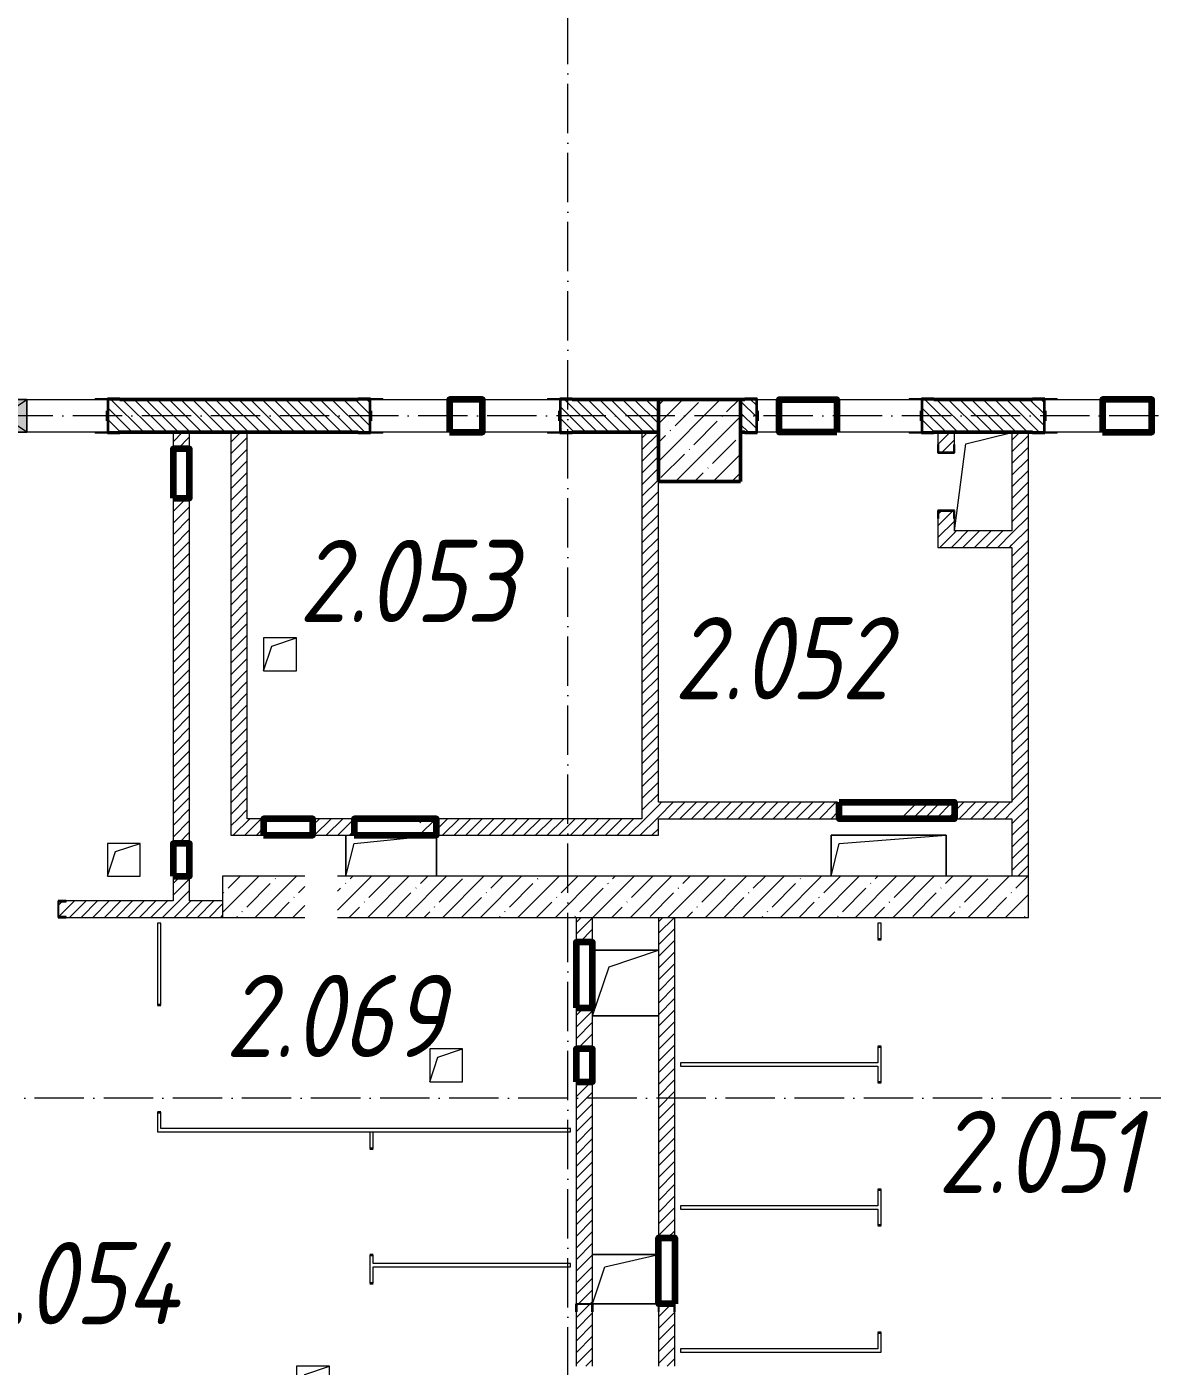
# Model space of a CAD drawing. Header units: millimetres. Extents: x -356862 to 418287, y 0 to 839748.
# Drawn here: x -9032 to -2189, y 459217 to 467363 of the extents above; entities that cross this region are included whole.
import ezdxf

# ---------------------------------------------------------------- set-up
doc = ezdxf.new("R2010")
doc.units = ezdxf.units.MM
doc.linetypes.add('50_200_ШТРИХ_1Т_ш5_п1_п1_', pattern=[700, 500, -100, 0, -100])
for name, color, linetype, lineweight in [('9.7) Заделка 956 шт', 6, 'Continuous', 158), ('A-DETL-GENF-OTLN', 7, 'Continuous', 9), ('A-DOOR-OPNG-MCUT', 7, 'Continuous', 35), ('A-FLOR-____-OTLN', 7, 'Continuous', 9), ('A-GENM-____-MCUT', 7, 'Continuous', 25), ('A-GENM-____-OTLN', 7, 'Continuous', 9), ('A-GENM-____-OTLN-1', 7, 'Continuous', 25), ('A-GLAZ-____-OTLN', 7, 'Continuous', 9), ('A-WALL-____-MCUT-1', 7, 'Continuous', 9), ('A-WALL-____-MCUT-2', 7, 'Continuous', 50), ('A-WALL-____-PATT-1', 7, 'Continuous', 9), ('A-WALL-FNSH-MCUT-1', 7, 'Continuous', 9), ('I-WALL-____-OTLN', 7, 'Continuous', 9), ('S-COLS-____-MCUT', 7, 'Continuous', 50), ('S-COLS-____-OTLN', 7, 'Continuous', 9), ('S-GRID-____-OTLN-1', 7, '50_200_ШТРИХ_1Т_ш5_п1_п1_', 9), ('Марки помещений', 7, 'Continuous', 9)]:
    doc.layers.add(name, color=color, linetype=linetype, lineweight=lineweight)
doc.layers.add('A-DOOR-____-OTLN-1', color=7, linetype='Continuous', lineweight=9, true_color=0xffffff)
doc.styles.add('ISOCPEUR_I_3', font='isocpeui.ttf', dxfattribs={"width": 0.85, "height": 2.2})
pattern_1 = [(135, (-15591.663, 459015.94), (-35.35534, -35.35534), [])]
pattern_2 = [(45, (-15591.663, 459015.94), (-35.35534, 35.35534), [])]

# ---------------------------------------------------------------- blocks, each defined once
blk = doc.blocks.new('BSC_Колонна _Прямоугольная - 500х500-V65-АР1_План отверстий 2 этажа в осях 1-64_А-ГГ')
at = {"layer": 'S-COLS-____-OTLN'}
h = blk.add_hatch(dxfattribs=at)
h.set_pattern_fill('FP_94', color=256, style=0, pattern_type=2)
h.set_pattern_definition([(45, (-10650, -5831.04), (-114.0493, 114.0493), []), (45, (-10535.95, -5831.04), (-114.0493, 114.0493), [201.612, -40.322, 3.353, -36.97])])
h.paths.add_polyline_path([(-58.9, -250), (250, -250), (250, 250), (-250, 250), (-250, -250)], flags=0)
at = {"layer": 'S-COLS-____-MCUT'}
for p, q in [((250, 250), (-250, 250)), ((-250, 250), (-250, -250)), ((250, -250), (250, 250)), ((-250, -250), (250, -250))]:
    blk.add_line(p, q, dxfattribs=at)
blk = doc.blocks.new('DOR_ДУ_распашная__1Ст_Прямоугольная_ШЕР - Вн_650х2100h_Кабинки С_у-17949503-АР1_План отверстий 2 этажа в осях 1-64_А-ГГ')
at = {"layer": 'A-DOOR-OPNG-MCUT'}
for p, q in [((-325, 10), (-325, -10)), ((325, -10), (325, 10))]:
    blk.add_line(p, q, dxfattribs=at)
blk = doc.blocks.new('DOR_ДУ_распашная__1Ст_Прямоугольная_ШЕР - Вн_650х2100h_Кабинки С_у-19996353-АР1_План отверстий 2 этажа в осях 1-64_А-ГГ')
at = {"layer": 'A-DOOR-OPNG-MCUT'}
for p, q in [((-325, 10), (-325, -10)), ((325, -10), (325, 10))]:
    blk.add_line(p, q, dxfattribs=at)
blk = doc.blocks.new('DOR_ДУ_распашная__1Ст_Прямоугольная_ШЕР - Вн_650х2100h_Кабинки С_у-17949507-АР1_План отверстий 2 этажа в осях 1-64_А-ГГ')
at = {"layer": 'A-DOOR-OPNG-MCUT'}
for p, q in [((-325, -10), (-325, 10)), ((325, 10), (325, -10))]:
    blk.add_line(p, q, dxfattribs=at)
blk = doc.blocks.new('Фахверк_СКБ_Уголок - 200_3960_зеркало-28268689-АР1_План отверстий 2 этажа в осях 1-64_А-ГГ')
at = {"layer": 'A-GENM-____-MCUT'}
for p, q in [((200, 156), (125, 156)), ((125, 156), (125, 81)), ((131, 81), (131, 150)), ((131, 150), (200, 150)), ((200, 150), (200, 156)), ((125, 81), (131, 81)), ((131, 19), (125, 19)), ((125, 19), (125, -56)), ((131, -50), (131, 19)), ((125, -56), (200, -56)), ((200, -50), (131, -50)), ((200, -56), (200, -50))]:
    blk.add_line(p, q, dxfattribs=at)
blk = doc.blocks.new('154_Стойка_СКБ_Уголок - СМ-2180_200-28268025-АР1_План отверстий 2 этажа в осях 1-64_А-ГГ')
at = {"layer": 'A-GENM-____-MCUT'}
for p, q in [((125, 156), (125, 81)), ((200, 156), (125, 156)), ((131, 81), (131, 150)), ((131, 150), (200, 150)), ((200, 150), (200, 156)), ((125, 81), (131, 81)), ((131, 19), (125, 19)), ((125, 19), (125, -56)), ((131, -50), (131, 19)), ((125, -56), (200, -56)), ((200, -50), (131, -50)), ((200, -56), (200, -50))]:
    blk.add_line(p, q, dxfattribs=at)
blk = doc.blocks.new('Стойка_Влож_Уголок_Опорный - Уголок-28213941-АР1_План отверстий 2 этажа в осях 1-64_А-ГГ')
at = {"layer": 'A-GENM-____-OTLN'}
for p, q in [((-212, -6), (-212, 0)), ((0, 0), (0, -6)), ((-212, -75), (-212, -6)), ((-212, -6), (-206, -6)), ((-212, -75), (-206, -75)), ((-6, -6), (0, -6)), ((-6, -75), (0, -75)), ((0, -6), (0, -75))]:
    blk.add_line(p, q, dxfattribs=at)
blk = doc.blocks.new('154_Фахверк_СКБ_Швеллер - Тип_100_3960-28331862-АР1_План отверстий 2 этажа в осях 1-64_А-ГГ')
at = {"layer": 'A-GENM-____-MCUT'}
for p, q in [((175, 50), (125, 50)), ((125, 50), (125, -50)), ((128, 47), (175, 47)), ((128, -47), (128, 47)), ((175, 47), (175, 50)), ((125, -50), (175, -50)), ((175, -47), (128, -47)), ((175, -50), (175, -47))]:
    blk.add_line(p, q, dxfattribs=at)
blk = doc.blocks.new('154_Фахверк_СКБ_Швеллер - Тип_100_3960-28333271-АР1_План отверстий 2 этажа в осях 1-64_А-ГГ')
at = {"layer": 'A-GENM-____-MCUT'}
for p, q in [((125, 50), (175, 50)), ((125, -50), (125, 50)), ((128, 47), (128, -47)), ((175, 47), (128, 47)), ((175, 50), (175, 47)), ((175, -50), (125, -50)), ((128, -47), (175, -47)), ((175, -47), (175, -50))]:
    blk.add_line(p, q, dxfattribs=at)
blk = doc.blocks.new('AR_Отверстие прямоугольное _в плите_ - AR_Отверстие прямоугольное _в плите_-30459209-АР1_План отверстий 2 этажа в осях 1-64_А-ГГ')
at = {"layer": 'A-GENM-____-OTLN'}
for p, q in [((-275, 125), (-275, -125)), ((-225, 75), (275, 125)), ((275, -125), (275, 125)), ((-275, -125), (-225, 75))]:
    blk.add_line(p, q, dxfattribs=at)
blk = doc.blocks.new('AR_Отверстие прямоугольное _в плите_ - AR_Отверстие прямоугольное _в плите_-30459221-АР1_План отверстий 2 этажа в осях 1-64_А-ГГ')
at = {"layer": 'A-GENM-____-OTLN'}
for p, q in [((350, 125), (-350, 125)), ((-350, 125), (-350, -125)), ((-300, 75), (350, 125)), ((350, -125), (350, 125)), ((-350, -125), (-300, 75))]:
    blk.add_line(p, q, dxfattribs=at)
blk = doc.blocks.new('AR_Отверстие прямоугольное _в плите_ - AR_Отверстие прямоугольное _в плите_-30459207-АР1_План отверстий 2 этажа в осях 1-64_А-ГГ')
at = {"layer": 'A-GENM-____-OTLN'}
for p, q in [((100, 100), (-100, 100)), ((-100, 100), (-100, -100)), ((-50, 50), (100, 100)), ((100, -100), (100, 100)), ((-100, -100), (-50, 50)), ((-100, -100), (100, -100))]:
    blk.add_line(p, q, dxfattribs=at)
blk = doc.blocks.new('AR_Отверстие прямоугольное _в плите_ - AR_Отверстие прямоугольное _в плите_-30459211-АР1_План отверстий 2 этажа в осях 1-64_А-ГГ')
at = {"layer": 'A-GENM-____-OTLN'}
for p, q in [((200, 200), (-200, 200)), ((-100, 100), (200, 200)), ((-200, -200), (-100, 100)), ((-200, -200), (200, -200))]:
    blk.add_line(p, q, dxfattribs=at)
blk = doc.blocks.new('AR_Отверстие прямоугольное _в плите_ - AR_Отверстие прямоугольное _в плите_-30459214-АР1_План отверстий 2 этажа в осях 1-64_А-ГГ')
at = {"layer": 'A-GENM-____-OTLN'}
for p, q in [((200, 150), (-200, 150)), ((-125, 75), (200, 150)), ((-200, -150), (-125, 75)), ((-200, -150), (200, -150))]:
    blk.add_line(p, q, dxfattribs=at)
blk = doc.blocks.new('AR_Отверстие прямоугольное _в плите_ - AR_Отверстие прямоугольное _в плите_-30552533-АР1_План отверстий 2 этажа в осях 1-64_А-ГГ')
at = {"layer": 'A-GENM-____-OTLN'}
for p, q in [((175, 300), (-175, 300)), ((-105, 230), (175, 300)), ((-174.9, -299.3), (-105, 230))]:
    blk.add_line(p, q, dxfattribs=at)
blk = doc.blocks.new('AR_Отверстие прямоугольное _в стене__БезПР - AR_Отверстие прямоугольное _в стене__БезПР-36428349-АР1_План отверстий 2 этажа в осях 1-64_А-ГГ')
at = {"layer": 'A-GLAZ-____-OTLN'}
blk.add_hatch(color=256, dxfattribs=at).paths.add_polyline_path([(-150, 100), (-150, -100), (150, -100), (150, 100)], flags=0)
at = {"layer": 'A-DETL-GENF-OTLN'}
for p, q in [((-150, -100), (-150, 100)), ((-150, 100), (150, 100)), ((150, 100), (-150, -100)), ((-150, 100), (150, -100)), ((150, 100), (-150, 100)), ((-150, 100), (-150, -100)), ((150, 100), (150, -100)), ((150, -100), (150, 100)), ((150, -100), (-150, -100)), ((-150, -100), (150, -100))]:
    blk.add_line(p, q, dxfattribs=at)
at = {"layer": 'A-GLAZ-____-OTLN'}
blk.add_line((150, 100), (-150, 100), dxfattribs=at)
blk = doc.blocks.new('154_Фахверк_СКБ_Швеллер - Тип_100_3960_зеркало-29769493-АР1_План отверстий 2 этажа в осях 1-64_А-ГГ')
at = {"layer": 'A-GENM-____-MCUT'}
for p, q in [((175, 50), (125, 50)), ((125, 50), (125, -50)), ((128, 47), (175, 47)), ((128, -47), (128, 47)), ((175, 47), (175, 50)), ((125, -50), (175, -50)), ((175, -47), (128, -47)), ((175, -50), (175, -47))]:
    blk.add_line(p, q, dxfattribs=at)
blk = doc.blocks.new('2этаж')
at = {"layer": 'S-GRID-____-OTLN-1', "color": 251, "ltscale": 0.6, "true_color": 0x636466}
for p, q in [((-5741.7, 454533.3), (-5741.7, 508896.9)), ((74727.1, 464997), (-20260.4, 464997)), ((88359, 460847), (-20260.4, 460847))]:
    blk.add_line(p, q, dxfattribs=at)

msp = doc.modelspace()

# ---------------------------------------------------------------- hatches: boundary and pattern name
at = {"layer": 'A-WALL-____-PATT-1'}
h = msp.add_hatch(dxfattribs=at)
h.set_pattern_fill('FP_6', color=256, style=0, pattern_type=2)
h.set_pattern_definition(pattern_1)
h.paths.add_polyline_path([(-5716.6634, 464896.983), (-5191.6634, 464896.983), (-5191.6634, 465096.983), (-5785.6634, 465096.983), (-5785.6634, 465027.983), (-5791.6634, 465027.983), (-5791.6634, 464965.983), (-5785.6634, 464965.983), (-5785.6634, 464896.983)], flags=0)
h.paths.add_polyline_path([(-6947.6634, 464896.983), (-6947.6634, 464965.983), (-6941.6634, 464965.983), (-6941.6634, 465027.983), (-6947.6634, 465027.983), (-6947.6634, 465096.983), (-8535.6634, 465096.233), (-8535.6634, 465027.983), (-8541.6634, 465027.983), (-8541.6634, 464965.983), (-8535.6634, 464965.983), (-8535.4958, 464896.983), (-7016.6634, 464896.983)], flags=0)
h.paths.add_polyline_path([(-9697.6634, 464896.983), (-9697.6634, 464965.983), (-9691.6634, 464965.983), (-9691.6634, 465027.983), (-9697.6634, 465027.983), (-9697.6634, 465096.983), (-9791.6634, 465096.983), (-9791.6634, 464896.983), (-9766.6634, 464896.983)], flags=0)
h = msp.add_hatch(dxfattribs=at)
h.set_pattern_fill('FP_6', color=256, style=0, pattern_type=2)
h.set_pattern_definition(pattern_1)
h.paths.add_polyline_path([(-1191.6634, 464896.983), (-1191.6634, 465096.983), (-1685.6634, 465096.983), (-1685.6634, 465027.983), (-1691.6634, 465027.983), (-1691.6634, 464965.983), (-1685.6634, 464965.983), (-1685.6634, 464896.983), (-1465.6387, 464896.983)], flags=0)
h.paths.add_polyline_path([(-3516.6634, 464896.983), (-2847.6634, 464896.983), (-2847.6634, 464965.983), (-2841.6634, 464965.983), (-2841.6634, 465027.983), (-2847.6634, 465027.983), (-2847.6634, 465096.983), (-3585.6634, 465096.983), (-3585.6634, 465027.983), (-3591.6634, 465027.983), (-3591.6634, 464965.983), (-3585.6634, 464965.983), (-3585.6634, 464896.983)], flags=0)
h.paths.add_polyline_path([(-4691.6634, 464896.983), (-4597.6634, 464896.983), (-4597.6634, 464965.983), (-4591.6634, 464965.983), (-4591.6634, 465027.983), (-4597.6634, 465027.983), (-4597.6634, 465096.983), (-4691.6634, 465096.983), (-4691.6634, 464911.8135)], flags=0)
h = msp.add_hatch(dxfattribs=at)
h.set_pattern_fill('FP_5', color=256, style=0, pattern_type=2)
h.set_pattern_definition(pattern_2)
h.paths.add_polyline_path([(-8041.6634, 462046.983), (-8041.6634, 462196.983), (-8141.6634, 462196.983), (-8141.6634, 462046.983)], flags=0)
h.paths.add_polyline_path([(-8141.6634, 462396.983), (-8041.6634, 462396.983), (-8041.6634, 464496.983), (-8141.6634, 464496.983), (-8141.6634, 463191.8255)], flags=0)
h.paths.add_polyline_path([(-8141.6634, 464796.983), (-8041.6634, 464796.983), (-8041.6634, 464896.983), (-8141.6634, 464896.983)], flags=0)
h = msp.add_hatch(dxfattribs=at)
h.set_pattern_fill('FP_5', color=256, style=0, pattern_type=2)
h.set_pattern_definition(pattern_2)
h.paths.add_polyline_path([(-7691.6634, 462546.983), (-7691.6634, 464896.983), (-7791.6634, 464896.983), (-7791.6634, 462546.983)], flags=0)
h = msp.add_hatch(dxfattribs=at)
h.set_pattern_fill('FP_5', color=256, style=0, pattern_type=2)
h.set_pattern_definition(pattern_2)
h.paths.add_polyline_path([(-5291.6634, 462546.983), (-5191.6634, 462546.983), (-5191.6634, 464896.983), (-5291.6634, 464896.983), (-5291.6634, 463191.8255)], flags=0)
h = msp.add_hatch(dxfattribs=at)
h.set_pattern_fill('FP_5', color=256, style=0, pattern_type=2)
h.set_pattern_definition(pattern_2)
h.paths.add_polyline_path([(-3391.6634, 464196.983), (-3391.6634, 464371.983), (-3394.6634, 464371.983), (-3394.6634, 464418.983), (-3488.6634, 464418.983), (-3488.6634, 464371.983), (-3491.6634, 464371.983), (-3491.6634, 464196.983)], flags=0)
h.paths.add_polyline_path([(-3394.6634, 464774.983), (-3394.6634, 464821.983), (-3391.6634, 464821.983), (-3391.6634, 464896.983), (-3491.6634, 464896.983), (-3491.6634, 464821.983), (-3488.6634, 464821.983), (-3488.6634, 464774.983), (-3471.33, 464774.983)], flags=0)
h = msp.add_hatch(dxfattribs=at)
h.set_pattern_fill('FP_5', color=256, style=0, pattern_type=2)
h.set_pattern_definition(pattern_2)
h.paths.add_polyline_path([(-2941.6634, 462196.983), (-2941.6634, 464896.983), (-3041.6634, 464896.983), (-3041.6634, 462196.983)], flags=0)
h = msp.add_hatch(dxfattribs=at)
h.set_pattern_fill('FP_5', color=256, style=0, pattern_type=2)
h.set_pattern_definition(pattern_2)
h.paths.add_polyline_path([(-3041.6634, 464196.983), (-3041.6634, 464296.983), (-3391.6634, 464296.983), (-3391.6634, 464196.983), (-3233.1029, 464196.983)], flags=0)
h = msp.add_hatch(dxfattribs=at)
h.set_pattern_fill('FP_5', color=256, style=0, pattern_type=2)
h.set_pattern_definition(pattern_2)
h.paths.add_polyline_path([(-3041.6634, 462546.983), (-3041.6634, 462646.983), (-3701.6634, 462646.983), (-3701.6634, 462546.983), (-3233.1029, 462546.983)], flags=0)
h.paths.add_polyline_path([(-4101.6634, 462546.983), (-4101.6634, 462646.983), (-5191.6634, 462646.983), (-5191.6634, 462546.983), (-5000.5672, 462546.983)], flags=0)
h = msp.add_hatch(dxfattribs=at)
h.set_pattern_fill('FP_5', color=256, style=0, pattern_type=2)
h.set_pattern_definition(pattern_2)
h.paths.add_polyline_path([(-5191.6634, 462446.983), (-5191.6634, 462546.983), (-6641.6634, 462546.983), (-6641.6634, 462446.983)], flags=0)
h.paths.add_polyline_path([(-7041.6634, 462446.983), (-7041.6634, 462546.983), (-7291.6634, 462546.983), (-7291.6634, 462446.983)], flags=0)
h.paths.add_polyline_path([(-7791.6634, 462446.983), (-7591.6634, 462446.983), (-7591.6634, 462546.983), (-7791.6634, 462546.983)], flags=0)
h = msp.add_hatch(dxfattribs=at)
h.set_pattern_fill('FP_25', color=256, style=0, pattern_type=2)
h.set_pattern_definition([(45, (-15591.66, 459015.94), (-114.0493, 114.0493), []), (45, (-15477.61, 459015.94), (-114.0493, 114.0493), [201.612, -40.322, 3.353, -36.97])])
h.paths.add_polyline_path([(-2941.6634, 461946.983), (-2941.6634, 462196.983), (-7141.6634, 462196.983), (-7141.6634, 461946.983), (-3233.1029, 461946.983)], flags=0)
h.paths.add_polyline_path([(-7341.6634, 461946.983), (-7341.6634, 462196.983), (-7841.6634, 462196.983), (-7841.6634, 461946.983)], flags=0)
h = msp.add_hatch(dxfattribs=at)
h.set_pattern_fill('FP_5', color=256, style=0, pattern_type=2)
h.set_pattern_definition(pattern_2)
h.paths.add_polyline_path([(-7841.6634, 461946.983), (-7841.6634, 462046.983), (-8791.6634, 462046.983), (-8791.6634, 462043.983), (-8838.6634, 462043.983), (-8838.6634, 461949.983), (-8791.6634, 461949.983), (-8791.6634, 461946.983), (-8535.4958, 461946.983)], flags=0)
h = msp.add_hatch(dxfattribs=at)
h.set_pattern_fill('FP_5', color=256, style=0, pattern_type=2)
h.set_pattern_definition(pattern_2)
h.paths.add_polyline_path([(-5591.6634, 457346.983), (-5591.6634, 457596.983), (-5691.6634, 457596.983), (-5691.6634, 457346.983)], flags=0)
h.paths.add_polyline_path([(-5691.6634, 457996.983), (-5591.6634, 457996.983), (-5591.6634, 459016.983), (-5691.6634, 459016.983), (-5691.6634, 458031.8615)], flags=0)
h.paths.add_polyline_path([(-5691.6634, 459216.983), (-5591.6634, 459216.983), (-5591.6634, 459546.983), (-5594.6634, 459546.983), (-5594.6634, 459593.983), (-5688.6634, 459593.983), (-5688.6634, 459546.983), (-5691.6634, 459546.983)], flags=0)
h.paths.add_polyline_path([(-5594.6634, 459596.983), (-5591.6634, 459596.983), (-5591.6634, 460946.983), (-5691.6634, 460946.983), (-5691.6634, 459596.983), (-5688.4719, 459596.983)], flags=0)
h.paths.add_polyline_path([(-5591.6634, 461146.983), (-5591.6634, 461396.983), (-5691.6634, 461396.983), (-5691.6634, 461146.983)], flags=0)
h.paths.add_polyline_path([(-5691.6634, 461796.983), (-5591.6634, 461796.983), (-5591.6634, 461946.983), (-5691.6634, 461946.983)], flags=0)
h = msp.add_hatch(dxfattribs=at)
h.set_pattern_fill('FP_5', color=256, style=0, pattern_type=2)
h.set_pattern_definition(pattern_2)
h.paths.add_polyline_path([(-5191.6634, 457596.983), (-5091.6634, 457596.983), (-5091.6634, 459016.983), (-5191.6634, 459016.983), (-5191.6634, 458031.8615)], flags=0)
h.paths.add_polyline_path([(-5091.6634, 459216.983), (-5091.6634, 459546.983), (-5094.6634, 459546.983), (-5094.6634, 459593.983), (-5188.6634, 459593.983), (-5188.6634, 459546.983), (-5191.6634, 459546.983), (-5191.6634, 459216.983), (-5094.6634, 459216.983)], flags=0)
h.paths.add_polyline_path([(-5091.6634, 459996.983), (-5091.6634, 461946.983), (-5191.6634, 461946.983), (-5191.6634, 459996.983)], flags=0)

# ---------------------------------------------------------------- linework, layer by layer
at = {"layer": '9.7) Заделка 956 шт'}
for points in [[(-6461.6634, 464896.983), (-6261.6634, 464896.983), (-6261.6634, 465096.983), (-6461.6634, 465096.983)], [(-4106.6634, 464896.983), (-4456.6634, 464896.983), (-4456.6634, 465096.983), (-4106.6634, 465096.983)], [(-2491.6634, 464896.983), (-2191.6634, 464896.983), (-2191.6634, 465096.983), (-2491.6634, 465096.983)], [(-8141.6634, 464496.983), (-8041.6634, 464496.983), (-8041.6634, 464796.983), (-8141.6634, 464796.983)], [(-4091.6634, 462646.983), (-3391.6634, 462646.983), (-3391.6634, 462546.983), (-4091.6634, 462546.983)], [(-7591.6634, 462446.983), (-7291.6634, 462446.983), (-7291.6634, 462546.983), (-7591.6634, 462546.983)], [(-7041.6634, 462446.983), (-6541.6634, 462446.983), (-6541.6634, 462546.983), (-7041.6634, 462546.983)], [(-8141.6634, 462196.983), (-8041.6634, 462196.983), (-8041.6634, 462396.983), (-8141.6634, 462396.983)], [(-5691.6634, 461396.983), (-5591.6634, 461396.983), (-5591.6634, 461796.983), (-5691.6634, 461796.983)], [(-5691.6634, 460946.983), (-5591.6634, 460946.983), (-5591.6634, 461146.983), (-5691.6634, 461146.983)], [(-5091.6634, 459596.983), (-5191.6634, 459596.983), (-5191.6634, 459996.983), (-5091.6634, 459996.983)]]:
    msp.add_lwpolyline(points, close=True, dxfattribs=at)
at = {"layer": 'A-FLOR-____-OTLN'}
for p, q in [((-3391.6634, 464896.3019), (-3041.6634, 464896.3019)), ((-7091.6634, 462196.983), (-7091.6634, 462446.983)), ((-6541.6634, 462446.983), (-6541.6634, 462196.983)), ((-4141.6634, 462446.983), (-3441.6634, 462446.983)), ((-4141.6634, 462196.983), (-4141.6634, 462446.983)), ((-3441.6634, 462446.983), (-3441.6634, 462196.983)), ((-5591.6634, 461746.983), (-5191.6634, 461746.983)), ((-5191.6634, 461346.983), (-5591.6634, 461346.983)), ((-5591.6634, 459896.983), (-5191.6634, 459896.983)), ((-5191.6634, 459596.983), (-5591.6634, 459596.983))]:
    msp.add_line(p, q, dxfattribs=at)
at = {"layer": 'A-WALL-____-MCUT-1'}
for p, q in [((-7341.6634, 462196.983), (-7841.6634, 462196.983)), ((-7841.6634, 462196.983), (-7841.6634, 461946.983)), ((-2941.6634, 462196.983), (-7141.6634, 462196.983)), ((-2941.6634, 461946.983), (-2941.6634, 462196.983)), ((-7841.6634, 461946.983), (-7341.6634, 461946.983)), ((-7141.6634, 461946.983), (-2941.6634, 461946.983))]:
    msp.add_line(p, q, dxfattribs=at)
at = {"layer": 'A-WALL-____-MCUT-2'}
for p, q in [((-7016.6634, 465096.983), (-8466.6634, 465096.983)), ((-5191.6634, 465096.983), (-5716.6634, 465096.983)), ((-4666.6634, 465096.983), (-4691.6634, 465096.983)), ((-2916.6634, 465096.983), (-3516.6634, 465096.983)), ((-8541.6634, 465027.983), (-8541.6634, 464965.983)), ((-6941.6634, 464965.983), (-6941.6634, 465027.983)), ((-5791.6634, 465027.983), (-5791.6634, 464965.983)), ((-4591.6634, 464965.983), (-4591.6634, 465027.983)), ((-3591.6634, 465027.983), (-3591.6634, 464965.983)), ((-2841.6634, 464965.983), (-2841.6634, 465027.983)), ((-8466.6634, 464896.983), (-7016.6634, 464896.983)), ((-5716.6634, 464896.983), (-5191.6634, 464896.983)), ((-4691.6634, 464896.983), (-4666.6634, 464896.983)), ((-3516.6634, 464896.983), (-2916.6634, 464896.983))]:
    msp.add_line(p, q, dxfattribs=at)
at = {"layer": 'A-WALL-FNSH-MCUT-1'}
for p, q in [((-8141.6634, 464896.983), (-8141.6634, 464796.983)), ((-8041.6634, 464796.983), (-8041.6634, 464896.983)), ((-7791.6634, 464896.983), (-7791.6634, 462446.983)), ((-7691.6634, 462546.983), (-7691.6634, 464896.983)), ((-5291.6634, 464896.983), (-5291.6634, 462546.983)), ((-3491.6634, 464896.983), (-3491.6634, 464821.983)), ((-3391.6634, 464821.983), (-3391.6634, 464896.983)), ((-3041.6634, 464896.983), (-3041.6634, 464296.983)), ((-2941.6634, 462196.983), (-2941.6634, 464896.983)), ((-5191.6634, 462646.983), (-5191.6634, 464596.983)), ((-8141.6634, 464496.983), (-8141.6634, 462396.983)), ((-8041.6634, 462396.983), (-8041.6634, 464496.983)), ((-3491.6634, 464371.983), (-3491.6634, 464196.983)), ((-3391.6634, 464296.983), (-3391.6634, 464371.983)), ((-3041.6634, 464296.983), (-3391.6634, 464296.983)), ((-3491.6634, 464196.983), (-3041.6634, 464196.983)), ((-3041.6634, 464196.983), (-3041.6634, 462646.983)), ((-4101.6634, 462646.983), (-5191.6634, 462646.983)), ((-3041.6634, 462646.983), (-3701.6634, 462646.983)), ((-7591.6634, 462546.983), (-7691.6634, 462546.983)), ((-7041.6634, 462546.983), (-7291.6634, 462546.983)), ((-5291.6634, 462546.983), (-6641.6634, 462546.983)), ((-5191.6634, 462446.983), (-5191.6634, 462546.983)), ((-5191.6634, 462546.983), (-4101.6634, 462546.983)), ((-3701.6634, 462546.983), (-3041.6634, 462546.983)), ((-3041.6634, 462546.983), (-3041.6634, 462196.983)), ((-7791.6634, 462446.983), (-7591.6634, 462446.983)), ((-7291.6634, 462446.983), (-7041.6634, 462446.983)), ((-6641.6634, 462446.983), (-5191.6634, 462446.983)), ((-8141.6634, 462196.983), (-8141.6634, 462046.983)), ((-8041.6634, 462046.983), (-8041.6634, 462196.983)), ((-8141.6634, 462046.983), (-8791.6634, 462046.983)), ((-7841.6634, 462046.983), (-8041.6634, 462046.983)), ((-8791.6634, 461946.983), (-7841.6634, 461946.983)), ((-8216.6634, 461911.983), (-8236.6634, 461911.983)), ((-8236.6634, 461911.983), (-8236.6634, 461411.983)), ((-8216.6634, 461411.983), (-8216.6634, 461911.983)), ((-5691.6634, 461946.983), (-5691.6634, 461796.983)), ((-5591.6634, 461796.983), (-5591.6634, 461946.983)), ((-5191.6634, 461946.983), (-5191.6634, 459996.983)), ((-5091.6634, 459996.983), (-5091.6634, 461946.983)), ((-3836.6634, 461911.983), (-3856.6634, 461911.983)), ((-3856.6634, 461911.983), (-3856.6634, 461811.983)), ((-3836.6634, 461811.983), (-3836.6634, 461911.983)), ((-5691.6634, 461396.983), (-5691.6634, 461146.983)), ((-5591.6634, 461146.983), (-5591.6634, 461396.983)), ((-3856.6634, 461161.983), (-3856.6634, 461061.983)), ((-3836.6634, 460941.983), (-3836.6634, 461161.983)), ((-3856.6634, 461061.983), (-5056.6634, 461061.983)), ((-5056.6634, 461061.983), (-5056.6634, 461041.983)), ((-5056.6634, 461041.983), (-3856.6634, 461041.983)), ((-3856.6634, 461041.983), (-3856.6634, 460941.983)), ((-5691.6634, 460946.983), (-5691.6634, 459596.983)), ((-5591.6634, 459596.983), (-5591.6634, 460946.983)), ((-8236.6634, 460761.983), (-8236.6634, 460641.983)), ((-8216.6634, 460661.983), (-8216.6634, 460761.983)), ((-8236.6634, 460641.983), (-5726.6634, 460641.983)), ((-5726.6634, 460661.983), (-8216.6634, 460661.983)), ((-6946.6634, 460641.983), (-6946.6634, 460541.983)), ((-6926.6634, 460541.983), (-6926.6634, 460641.983)), ((-5726.6634, 460641.983), (-5726.6634, 460661.983)), ((-3856.6634, 460291.983), (-3856.6634, 460191.983)), ((-3836.6634, 460071.983), (-3836.6634, 460291.983)), ((-3856.6634, 460191.983), (-5056.6634, 460191.983)), ((-5056.6634, 460191.983), (-5056.6634, 460171.983)), ((-5056.6634, 460171.983), (-3856.6634, 460171.983)), ((-3856.6634, 460171.983), (-3856.6634, 460071.983)), ((-6946.6634, 459891.983), (-6946.6634, 459721.983)), ((-6926.6634, 459841.983), (-6926.6634, 459891.983)), ((-5726.6634, 459841.983), (-6926.6634, 459841.983)), ((-6926.6634, 459721.983), (-6926.6634, 459821.983)), ((-6926.6634, 459821.983), (-5726.6634, 459821.983)), ((-5726.6634, 459821.983), (-5726.6634, 459841.983)), ((-5691.6634, 459546.983), (-5691.6634, 459216.983)), ((-5591.6634, 459216.983), (-5591.6634, 459546.983)), ((-5191.6634, 459546.983), (-5191.6634, 459216.983)), ((-5091.6634, 459216.983), (-5091.6634, 459546.983)), ((-3856.6634, 459421.983), (-3856.6634, 459321.983)), ((-3836.6634, 459301.983), (-3836.6634, 459421.983)), ((-3856.6634, 459321.983), (-5056.6634, 459321.983)), ((-5056.6634, 459321.983), (-5056.6634, 459301.983)), ((-5056.6634, 459301.983), (-3836.6634, 459301.983))]:
    msp.add_line(p, q, dxfattribs=at)
at = {"layer": 'I-WALL-____-OTLN'}
for p, q in [((-9031.6634, 465096.983), (-8541.6634, 465096.983)), ((-6941.6634, 465096.983), (-6461.6634, 465096.983)), ((-6261.6634, 465096.983), (-5791.6634, 465096.983)), ((-4591.6634, 465096.983), (-4451.6634, 465096.983)), ((-4101.6634, 465096.983), (-3591.6634, 465096.983)), ((-2841.6634, 465096.983), (-2486.6634, 465096.983)), ((-8541.6634, 464896.983), (-9031.6634, 464896.983)), ((-6461.6634, 464896.983), (-6941.6634, 464896.983)), ((-5791.6634, 464896.983), (-6261.6634, 464896.983)), ((-4451.6634, 464896.983), (-4591.6634, 464896.983)), ((-3591.6634, 464896.983), (-4101.6634, 464896.983)), ((-2486.6634, 464896.983), (-2841.6634, 464896.983))]:
    msp.add_line(p, q, dxfattribs=at)
at = {"layer": 'S-GRID-____-OTLN-1', "color": 251, "ltscale": 0.6, "true_color": 0x636466}
for p, q in [((-5741.6634, 454533.3346), (-5741.6634, 508896.9006)), ((-5741.6634, 454533.3346), (-5741.6634, 508896.9006)), ((74727.1239, 464996.983), (-20260.4336, 464996.983)), ((74727.1239, 464996.983), (-20260.4336, 464996.983)), ((88358.9537, 460846.983), (-20260.4336, 460846.983)), ((88358.9537, 460846.983), (-20260.4336, 460846.983))]:
    msp.add_line(p, q, dxfattribs=at)

# ---------------------------------------------------------------- block references
at = {"color": 18, "true_color": 0x000000}
msp.add_blockref('2этаж', (0, 0), dxfattribs=at)
at = {"rotation": 180}
msp.add_blockref('AR_Отверстие прямоугольное _в стене__БезПР - AR_Отверстие прямоугольное _в стене__БезПР-36428349-АР1_План отверстий 2 этажа в осях 1-64_А-ГГ', (-9181.6634, 464996.983), dxfattribs=at)
at = {"layer": 'A-DOOR-____-OTLN-1'}
for name, p, rotation in [('DOR_ДУ_распашная__1Ст_Прямоугольная_ШЕР - Вн_650х2100h_Кабинки С_у-17949503-АР1_План отверстий 2 этажа в осях 1-64_А-ГГ', (-3846.6634, 461486.983), 269.9999999999989), ('DOR_ДУ_распашная__1Ст_Прямоугольная_ШЕР - Вн_650х2100h_Кабинки С_у-19996353-АР1_План отверстий 2 этажа в осях 1-64_А-ГГ', (-8226.6634, 461086.983), 90), ('DOR_ДУ_распашная__1Ст_Прямоугольная_ШЕР - Вн_650х2100h_Кабинки С_у-17949503-АР1_План отверстий 2 этажа в осях 1-64_А-ГГ', (-3846.6634, 460616.983), 269.9999999999989), ('DOR_ДУ_распашная__1Ст_Прямоугольная_ШЕР - Вн_650х2100h_Кабинки С_у-17949507-АР1_План отверстий 2 этажа в осях 1-64_А-ГГ', (-6936.6634, 460216.983), 270.0000000000007), ('DOR_ДУ_распашная__1Ст_Прямоугольная_ШЕР - Вн_650х2100h_Кабинки С_у-17949503-АР1_План отверстий 2 этажа в осях 1-64_А-ГГ', (-3846.6634, 459746.983), 269.9999999999989), ('DOR_ДУ_распашная__1Ст_Прямоугольная_ШЕР - Вн_650х2100h_Кабинки С_у-17949507-АР1_План отверстий 2 этажа в осях 1-64_А-ГГ', (-6936.6634, 459396.983), 270.0000000000007)]:
    msp.add_blockref(name, p, dxfattribs=dict(at, rotation=rotation))
at = {"layer": 'A-GENM-____-OTLN'}
for p, rotation in [((-8541.6634, 464890.983), 269.9999999999995), ((-6941.6634, 465102.983), 89.99999999999955), ((-5791.6634, 464890.983), 269.9999999999995), ((-3591.6634, 464890.983), 269.9999999999995), ((-2841.6634, 465102.983), 89.99999999999955)]:
    msp.add_blockref('Стойка_Влож_Уголок_Опорный - Уголок-28213941-АР1_План отверстий 2 этажа в осях 1-64_А-ГГ', p, dxfattribs=dict(at, rotation=rotation))
for name, p in [('AR_Отверстие прямоугольное _в плите_ - AR_Отверстие прямоугольное _в плите_-30552533-АР1_План отверстий 2 этажа в осях 1-64_А-ГГ', (-3216.6634, 464596.3019)), ('AR_Отверстие прямоугольное _в плите_ - AR_Отверстие прямоугольное _в плите_-30459207-АР1_План отверстий 2 этажа в осях 1-64_А-ГГ', (-7491.6634, 463546.983)), ('AR_Отверстие прямоугольное _в плите_ - AR_Отверстие прямоугольное _в плите_-30459207-АР1_План отверстий 2 этажа в осях 1-64_А-ГГ', (-8441.6634, 462296.983)), ('AR_Отверстие прямоугольное _в плите_ - AR_Отверстие прямоугольное _в плите_-30459209-АР1_План отверстий 2 этажа в осях 1-64_А-ГГ', (-6816.6634, 462321.983)), ('AR_Отверстие прямоугольное _в плите_ - AR_Отверстие прямоугольное _в плите_-30459221-АР1_План отверстий 2 этажа в осях 1-64_А-ГГ', (-3791.6634, 462321.983)), ('AR_Отверстие прямоугольное _в плите_ - AR_Отверстие прямоугольное _в плите_-30459211-АР1_План отверстий 2 этажа в осях 1-64_А-ГГ', (-5391.6634, 461546.983)), ('AR_Отверстие прямоугольное _в плите_ - AR_Отверстие прямоугольное _в плите_-30459207-АР1_План отверстий 2 этажа в осях 1-64_А-ГГ', (-6481.6634, 461046.983)), ('AR_Отверстие прямоугольное _в плите_ - AR_Отверстие прямоугольное _в плите_-30459214-АР1_План отверстий 2 этажа в осях 1-64_А-ГГ', (-5391.6634, 459746.983)), ('AR_Отверстие прямоугольное _в плите_ - AR_Отверстие прямоугольное _в плите_-30459207-АР1_План отверстий 2 этажа в осях 1-64_А-ГГ', (-7291.6634, 459116.983))]:
    msp.add_blockref(name, p, dxfattribs=at)
at = {"layer": 'A-GENM-____-OTLN-1'}
for name, p in [('154_Стойка_СКБ_Уголок - СМ-2180_200-28268025-АР1_План отверстий 2 этажа в осях 1-64_А-ГГ', (-8666.6634, 464946.983)), ('154_Стойка_СКБ_Уголок - СМ-2180_200-28268025-АР1_План отверстий 2 этажа в осях 1-64_А-ГГ', (-5916.6634, 464946.983)), ('154_Стойка_СКБ_Уголок - СМ-2180_200-28268025-АР1_План отверстий 2 этажа в осях 1-64_А-ГГ', (-3716.6634, 464946.983)), ('154_Фахверк_СКБ_Швеллер - Тип_100_3960-28331862-АР1_План отверстий 2 этажа в осях 1-64_А-ГГ', (-8966.6634, 461996.983))]:
    msp.add_blockref(name, p, dxfattribs=at)
for name, p, rotation in [('154_Стойка_СКБ_Уголок - СМ-2180_200-28268025-АР1_План отверстий 2 этажа в осях 1-64_А-ГГ', (-6816.6634, 465046.983), 180), ('Фахверк_СКБ_Уголок - 200_3960_зеркало-28268689-АР1_План отверстий 2 этажа в осях 1-64_А-ГГ', (-4466.6634, 465046.983), 180), ('154_Стойка_СКБ_Уголок - СМ-2180_200-28268025-АР1_План отверстий 2 этажа в осях 1-64_А-ГГ', (-2716.6634, 465046.983), 180), ('154_Фахверк_СКБ_Швеллер - Тип_100_3960_зеркало-29769493-АР1_План отверстий 2 этажа в осях 1-64_А-ГГ', (-3441.6634, 464646.983), 90), ('154_Фахверк_СКБ_Швеллер - Тип_100_3960_зеркало-29769493-АР1_План отверстий 2 этажа в осях 1-64_А-ГГ', (-3441.6634, 464546.983), 270), ('154_Фахверк_СКБ_Швеллер - Тип_100_3960-28333271-АР1_План отверстий 2 этажа в осях 1-64_А-ГГ', (-5641.6634, 459721.983), 269.9999999999997), ('154_Фахверк_СКБ_Швеллер - Тип_100_3960-28331862-АР1_План отверстий 2 этажа в осях 1-64_А-ГГ', (-5141.6634, 459721.983), 269.9999999999997)]:
    msp.add_blockref(name, p, dxfattribs=dict(at, rotation=rotation))
at = {"layer": 'S-COLS-____-OTLN'}
msp.add_blockref('BSC_Колонна _Прямоугольная - 500х500-V65-АР1_План отверстий 2 этажа в осях 1-64_А-ГГ', (-4941.6634, 464846.983), dxfattribs=at)

# ---------------------------------------------------------------- texts
at = {"layer": 'Марки помещений', "char_height": 500, "attachment_point": 1, "style": 'ISOCPEUR_I_3'}
for s, insert, width in [('2.053', (-7377.6523, 464243.012), 785.65375), ('2.052', (-5096.63, 463773.0293), 785.65375), ('2.069', (-7824.6662, 461597.3938), 785.65375), ('2.051', (-3492.8872, 460770.5488), 737.5525), ('2.054', (-9447.8242, 459972.2675), 817.72125)]:
    msp.add_mtext(s, dxfattribs=dict(at, insert=insert, width=width))

doc.saveas('drawing.dxf')
